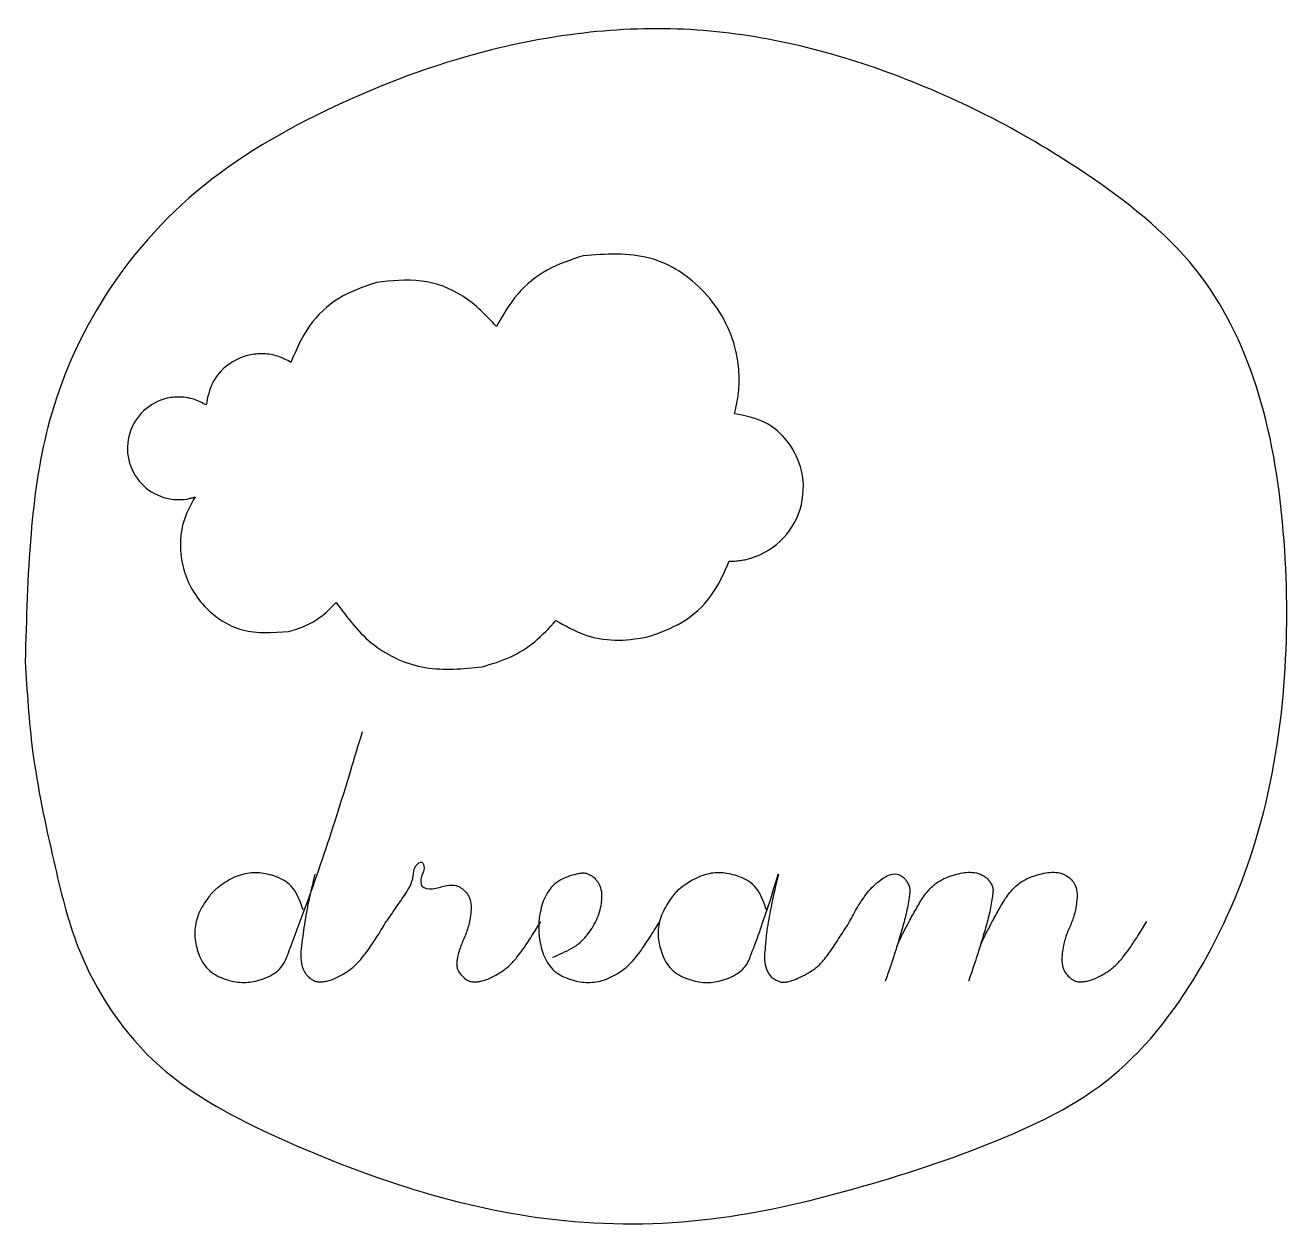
# Model space of a CAD drawing. Extents: x 55.5 to 90.4, y 97.2 to 130.4.
import ezdxf

# ---------------------------------------------------------------- set-up
doc = ezdxf.new("R2010")
doc.units = 0
doc.layers.add('Layer_1', color=7, linetype='CONTINUOUS')

msp = doc.modelspace()

# ---------------------------------------------------------------- linework, layer by layer
at = {"layer": 'Layer_1', "color": 1}
for points in [[(72.705735, 113.496099), (72.705735, 113.496103)], [(55.546423, 112.823235), (55.546423, 112.823235)]]:
    msp.add_lwpolyline(points, close=True, dxfattribs=at)
for points, knots in [([(55.546423, 112.823235), (55.576562, 114.003033), (55.632062, 116.175569), (56.078032, 119.497227), (57.467624, 122.854808), (60.154188, 126.048576), (64.024539, 128.269257), (68.656805, 130.00511), (74.09602, 130.642947), (79.898855, 129.169505), (84.568211, 126.698965), (88.184196, 123.781237), (89.858022, 120.112227), (90.429201, 116.21538), (90.442652, 112.040438), (89.750524, 107.96162), (88.118934, 104.178976), (85.771059, 101.161419), (82.327841, 99.468256), (78.754549, 98.284155), (74.693136, 97.291208), (70.54717, 97.202656), (66.41848, 98.081186), (62.666508, 99.531952), (59.020669, 101.408106), (57.015186, 104.402278), (56.281405, 107.509029), (55.70814, 110.140551), (55.596039, 112.000158), (55.546423, 112.823235)], [0, 0, 0, 0, 3.541078, 6.520711, 9.999728, 14.300069, 18.771824, 23.22357, 29.110505, 34.864869, 40.877328, 44.926002, 48.504261, 52.661523, 56.679272, 60.998513, 64.957629, 68.974984, 72.12604, 76.288538, 80.293779, 84.616752, 88.601397, 92.866264, 96.708086, 100.683196, 103.162899, 106.273911, 108.744272, 108.744272, 108.744272, 108.744272]), ([(70.964136, 124.044009), (70.624657, 123.931668), (69.949427, 123.70822), (69.100521, 123.01621), (68.745567, 122.399872), (68.56711, 122.090002)], [0, 0, 0, 0, 1.06712, 2.122526, 3.189646, 3.189646, 3.189646, 3.189646]), ([(75.148302, 119.678276), (75.191229, 119.868305), (75.276938, 120.24772), (75.284074, 120.834219), (75.142965, 121.828692), (74.450211, 123.120035), (72.824012, 124.179116), (71.590285, 124.089494), (70.964136, 124.044009)], [0, 0, 0, 0, 0.583117, 1.164259, 1.747376, 3.587139, 5.372332, 7.212095, 7.212095, 7.212095, 7.212095]), ([(65.252166, 123.304725), (64.894177, 123.181102), (64.183313, 122.93562), (63.330603, 122.138538), (63.037753, 121.44584), (62.890273, 121.096997)], [0, 0, 0, 0, 1.128153, 2.240188, 3.368354, 3.368354, 3.368354, 3.368354]), ([(68.56711, 122.090002), (68.279724, 122.394126), (67.709883, 122.997156), (66.492563, 123.443229), (65.66801, 123.351159), (65.252166, 123.304725)], [0, 0, 0, 0, 1.244287, 2.467227, 3.711514, 3.711514, 3.711514, 3.711514]), ([(62.890273, 121.096997), (62.770665, 121.160412), (62.532452, 121.286711), (62.127803, 121.349873), (61.641636, 121.305917), (61.120788, 121.058457), (60.674981, 120.558855), (60.588639, 120.134492), (60.545025, 119.920134)], [0, 0, 0, 0, 0.403756, 0.804129, 1.207886, 1.854229, 2.48745, 3.1338, 3.1338, 3.1338, 3.1338]), ([(60.545025, 119.920134), (60.434376, 119.978677), (60.214003, 120.095274), (59.839589, 120.153441), (59.342667, 120.108571), (58.77442, 119.80529), (58.369102, 119.154539), (58.340384, 118.385367), (58.704343, 117.706645), (59.353419, 117.301425), (59.884011, 117.279509), (60.152191, 117.34935), (60.195306, 117.361885), (60.22368, 117.371389), (60.237869, 117.376141)], [0, 0, 0, 0, 0.373379, 0.743637, 1.117015, 1.858943, 2.57886, 3.320788, 4.062614, 4.782436, 5.524261, 5.569148, 5.614028, 5.658914, 5.658914, 5.658914, 5.658914]), ([(75.004508, 115.599393), (75.056594, 115.600218), (75.160729, 115.601868), (75.316171, 115.619458), (75.768634, 115.703031), (76.469727, 116.079294), (77.0532, 117.014408), (77.091022, 118.055567), (76.680907, 118.913843), (76.007176, 119.510616), (75.43657, 119.622003), (75.148302, 119.678276)], [0, 0, 0, 0, 0.156209, 0.312304, 0.468512, 1.536747, 2.573297, 3.641533, 4.509246, 5.359117, 6.226833, 6.226833, 6.226833, 6.226833]), ([(60.237869, 117.376141), (60.130985, 117.182734), (59.918157, 116.797619), (59.808947, 116.137733), (59.884586, 115.270151), (60.406911, 114.297266), (61.534666, 113.562632), (62.390231, 113.624776), (62.824452, 113.656316)], [0, 0, 0, 0, 0.65886, 1.311932, 1.970792, 3.246632, 4.484635, 5.760476, 5.760476, 5.760476, 5.760476]), ([(72.705735, 113.496103), (73.050195, 113.614343), (73.734384, 113.8492), (74.561606, 114.606096), (74.856195, 115.266771), (75.004508, 115.599393)], [0, 0, 0, 0, 1.085172, 2.155441, 3.240622, 3.240622, 3.240622, 3.240622]), ([(62.824452, 113.656316), (62.991322, 113.706683), (63.32413, 113.807134), (63.774768, 114.083203), (64.015388, 114.334106), (64.136034, 114.459908)], [0, 0, 0, 0, 0.521601, 1.040283, 1.561874, 1.561874, 1.561874, 1.561874]), ([(64.136034, 114.459908), (64.454212, 114.034341), (65.083949, 113.192058), (66.601023, 112.524076), (67.647516, 112.6283), (68.17626, 112.68096)], [0, 0, 0, 0, 1.576474, 3.120161, 4.696634, 4.696634, 4.696634, 4.696634]), ([(68.17626, 112.68096), (68.43756, 112.760094), (68.958599, 112.917889), (69.660472, 113.35792), (70.029539, 113.758133), (70.214626, 113.958839)], [0, 0, 0, 0, 0.816835, 1.628789, 2.445629, 2.445629, 2.445629, 2.445629]), ([(70.214626, 113.958839), (70.468112, 113.816402), (70.972804, 113.53281), (71.845138, 113.370768), (72.418007, 113.454196), (72.705735, 113.496099)], [0, 0, 0, 0, 0.868615, 1.729419, 2.598035, 2.598035, 2.598035, 2.598035])]:
    msp.add_open_spline(points, degree=3, knots=knots, dxfattribs=at)
at = {"layer": 'Layer_1', "color": 3}
for points, knots in [([(63.225333, 105.965272), (63.21008, 106.009343), (63.161836, 106.148732), (63.066088, 106.374513), (62.922573, 106.622707), (62.704894, 106.779257), (62.480381, 106.884206), (62.250508, 106.953416), (62.02265, 106.989884), (61.801132, 106.989311), (61.573843, 106.955387), (61.348088, 106.877715), (61.130422, 106.761559), (60.949584, 106.642418), (60.803838, 106.526696), (60.69368, 106.416537), (60.577957, 106.270791), (60.458816, 106.089954), (60.34266, 105.872287), (60.264989, 105.646534), (60.231061, 105.41924), (60.230502, 105.197741), (60.266917, 104.969808), (60.33635, 104.740251), (60.44045, 104.514532), (60.590124, 104.315179), (60.789479, 104.1655), (61.015195, 104.061413), (61.244763, 103.991934), (61.472658, 103.955675), (61.694297, 103.955667), (61.922161, 103.99196), (62.15187, 104.061306), (62.377048, 104.165896), (62.577615, 104.313167), (62.719501, 104.518027), (62.809133, 104.747943), (63.166929, 105.69322), (63.781599, 107.35947), (64.401244, 109.342635), (64.7562, 110.522056), (64.86719, 110.890844)], [0, 0, 0, 0, 0.139827, 0.442251, 0.737821, 0.982974, 1.232019, 1.480265, 1.700446, 1.921963, 2.142144, 2.387021, 2.633961, 2.880587, 3.035821, 3.191505, 3.346739, 3.593365, 3.840305, 4.085182, 4.305363, 4.52688, 4.747061, 4.995308, 5.244352, 5.489505, 5.734659, 5.983703, 6.23195, 6.452131, 6.673648, 6.893829, 7.142075, 7.39112, 7.636273, 7.87862, 8.126661, 8.375183, 10.912021, 13.451708, 14.607112, 14.607112, 14.607112, 14.607112]), ([(63.553704, 106.950386), (63.529235, 106.849683), (63.451022, 106.527802), (63.327738, 105.982946), (63.238827, 105.4229), (63.181663, 104.975805), (63.147923, 104.645918), (63.190904, 104.369535), (63.300117, 104.182708), (63.413688, 104.070953), (63.535882, 103.993942), (63.660783, 103.965507), (63.77247, 103.972102), (63.925975, 104.001908), (64.117525, 104.067639), (64.334974, 104.184085), (64.516299, 104.30226), (64.660352, 104.419944), (64.767401, 104.532642), (64.93882, 104.733814), (65.150441, 105.042282), (65.366446, 105.372625), (65.520329, 105.639119), (65.70386, 105.886064), (65.917036, 106.217931), (66.170274, 106.553277), (66.284857, 106.899387), (66.276308, 107.151645), (66.528068, 107.349098), (66.602343, 107.055168), (66.467331, 106.889143), (66.467122, 106.555252), (66.845519, 106.524269), (67.134119, 106.639049), (67.445699, 106.665876), (67.634353, 106.5459), (67.747373, 106.434261), (67.84026, 106.279312), (67.877682, 106.07907), (67.858906, 105.85776), (67.820987, 105.596071), (67.732695, 105.300981), (67.584528, 104.987632), (67.504583, 104.728864), (67.47591, 104.541455), (67.466071, 104.430462), (67.492664, 104.305226), (67.570131, 104.183193), (67.6822, 104.070823), (67.804767, 103.993965), (67.9296, 103.965501), (68.041303, 103.972103), (68.194803, 104.001907), (68.386355, 104.06764), (68.603803, 104.184085), (68.78513, 104.302259), (68.929179, 104.419945), (69.036239, 104.532636), (69.207586, 104.733855), (69.420088, 105.041747), (69.633005, 105.374112), (69.754692, 105.574277), (69.792763, 105.6369)], [0, 0, 0, 0, 0.310913, 0.993778, 1.675161, 2.011052, 2.345975, 2.669788, 2.827007, 2.987039, 3.144257, 3.253381, 3.365402, 3.4773, 3.722177, 3.969117, 4.215743, 4.37049, 4.525912, 4.681304, 5.163114, 5.645973, 5.865821, 6.08531, 6.567865, 7.050003, 7.340138, 7.632368, 7.823282, 7.992602, 8.275312, 8.504208, 8.80496, 9.16905, 9.507711, 9.66493, 9.824962, 9.98218, 10.199043, 10.42255, 10.646538, 10.991899, 11.34089, 11.686251, 11.798245, 11.909998, 12.018429, 12.175648, 12.33568, 12.492899, 12.602022, 12.714043, 12.825941, 13.070818, 13.317758, 13.564384, 13.719131, 13.874553, 14.029945, 14.511755, 14.994614, 15.214462, 15.214462, 15.214462, 15.214462]), ([(70.121134, 104.651786), (70.163261, 104.669397), (70.297658, 104.725584), (70.519745, 104.828624), (70.742837, 104.947017), (70.90052, 105.075867), (71.010991, 105.185533), (71.126646, 105.331421), (71.245657, 105.512237), (71.362481, 105.729765), (71.438116, 105.957225), (71.480342, 106.184698), (71.492735, 106.407412), (71.452055, 106.6071), (71.359603, 106.762618), (71.246329, 106.874499), (71.124057, 106.951497), (70.999181, 106.979886), (70.887448, 106.973473), (70.733067, 106.94248), (70.537905, 106.884201), (70.312275, 106.779878), (70.112873, 106.630268), (69.963302, 106.430875), (69.85883, 106.20525), (69.780279, 105.940097), (69.733999, 105.63882), (69.733999, 105.306609), (69.780279, 105.005332), (69.85883, 104.74018), (69.9633, 104.514551), (70.112877, 104.315173), (70.312258, 104.165504), (70.53797, 104.061403), (70.767528, 103.991971), (70.99546, 103.955556), (71.216962, 103.956111), (71.444244, 103.990056), (71.670047, 104.067657), (71.887525, 104.18408), (72.068844, 104.30226), (72.212895, 104.419945), (72.319954, 104.532636), (72.491302, 104.733855), (72.703803, 105.041747), (72.91672, 105.374112), (73.038407, 105.574277), (73.076478, 105.6369)], [0, 0, 0, 0, 0.136954, 0.436926, 0.735174, 0.890409, 1.046093, 1.201327, 1.447953, 1.694893, 1.939769, 2.163566, 2.387609, 2.605855, 2.763073, 2.923106, 3.080324, 3.189447, 3.301468, 3.413367, 3.661613, 3.910658, 4.155811, 4.400965, 4.650009, 4.898255, 5.228527, 5.560803, 5.891074, 6.139321, 6.388365, 6.633518, 6.878672, 7.127716, 7.375963, 7.596144, 7.817661, 8.037842, 8.282719, 8.529659, 8.776284, 8.931032, 9.086453, 9.241845, 9.723656, 10.206514, 10.426363, 10.426363, 10.426363, 10.426363]), ([(76.031821, 105.965272), (76.01657, 106.009345), (75.968331, 106.148741), (75.872512, 106.374423), (75.72883, 106.623775), (75.508375, 106.779818), (75.283902, 106.884456), (75.054076, 106.953569), (74.829282, 106.992023), (74.607526, 106.991215), (74.379794, 106.95585), (74.149602, 106.871308), (73.932075, 106.755588), (73.74963, 106.63575), (73.607077, 106.530328), (73.496536, 106.419787), (73.391114, 106.277234), (73.271276, 106.094789), (73.155556, 105.877262), (73.071015, 105.647071), (73.035646, 105.419334), (73.034851, 105.197596), (73.073256, 104.972732), (73.142569, 104.743193), (73.246426, 104.517598), (73.395982, 104.314548), (73.599034, 104.164986), (73.824624, 104.061148), (74.054181, 103.991771), (74.278986, 103.953585), (74.500935, 103.953591), (74.725783, 103.99175), (74.955149, 104.061232), (75.181491, 104.164663), (75.367419, 104.304915), (75.508202, 104.469767), (75.59382, 104.70426), (75.753478, 105.097215), (75.984501, 105.775059), (76.14163, 106.23317), (76.414777, 107.155599), (76.230364, 106.406806), (76.145636, 105.986028), (76.032681, 105.379689), (75.993434, 104.933306), (75.967713, 104.601744), (76.012404, 104.338792), (76.112043, 104.15774), (76.2335, 104.049174), (76.351437, 103.997903), (76.455796, 103.956797), (76.56977, 103.964865), (76.717271, 103.999433), (76.915792, 104.074234), (77.134324, 104.187271), (77.320785, 104.304491), (77.459206, 104.403485), (77.566401, 104.516914), (77.723142, 104.710273), (77.939121, 105.022312), (78.149367, 105.356085), (78.331119, 105.627671), (78.471831, 105.913909), (78.676631, 106.252697), (78.925092, 106.580388), (79.182583, 106.791239), (79.392462, 106.930394), (79.619302, 106.97661), (79.794256, 106.892537), (79.898173, 106.768076), (79.972801, 106.641982), (79.999703, 106.515002), (79.988189, 106.404241), (79.956699, 106.181997), (79.898476, 105.847902), (79.773265, 105.413501), (79.648209, 104.989101), (79.517368, 104.576468), (79.404775, 104.249116), (79.336787, 104.055544), (79.315536, 103.995043)], [0, 0, 0, 0, 0.139827, 0.442251, 0.737821, 0.985594, 1.237445, 1.47996, 1.70321, 1.919138, 2.142388, 2.391124, 2.650738, 2.880089, 3.045687, 3.181639, 3.347236, 3.576587, 3.836202, 4.084938, 4.308187, 4.524116, 4.747365, 4.989881, 5.241732, 5.489505, 5.737277, 5.989128, 6.231644, 6.454893, 6.670822, 6.894071, 7.136587, 7.388438, 7.63621, 7.830466, 8.028792, 8.376732, 9.123012, 10.019133, 10.453775, 10.789991, 11.498217, 12.128653, 12.532476, 12.859351, 13.120908, 13.320362, 13.467525, 13.599768, 13.705649, 13.79835, 13.936121, 14.160689, 14.432104, 14.672933, 14.821603, 14.940628, 15.139632, 15.568259, 16.077597, 16.32387, 16.547197, 17.033011, 17.511612, 17.769985, 18.027446, 18.266426, 18.420407, 18.584462, 18.747278, 18.855391, 18.967062, 19.07905, 19.529817, 19.982024, 20.434371, 20.857352, 21.280472, 21.472847, 21.472847, 21.472847, 21.472847]), ([(79.643908, 104.980157), (79.663147, 105.021249), (79.724683, 105.152684), (79.830501, 105.373491), (79.987521, 105.666445), (80.16398, 105.986198), (80.360049, 106.330845), (80.583917, 106.599317), (80.824983, 106.773007), (81.047653, 106.882202), (81.277358, 106.952685), (81.505123, 106.996386), (81.727932, 107.008431), (81.927564, 106.967824), (82.083183, 106.875393), (82.194722, 106.761992), (82.272668, 106.64044), (82.298101, 106.514929), (82.286843, 106.40426), (82.255234, 106.181973), (82.197103, 105.847911), (82.071858, 105.413499), (81.946812, 104.989102), (81.815968, 104.576468), (81.703376, 104.249116), (81.635387, 104.055544), (81.614137, 103.995043)], [0, 0, 0, 0, 0.136121, 0.435389, 0.734398, 1.133053, 1.53118, 1.923388, 2.169296, 2.417331, 2.664091, 2.887888, 3.11193, 3.330176, 3.487395, 3.647427, 3.804645, 3.912759, 4.02443, 4.136418, 4.587185, 5.039392, 5.491739, 5.91472, 6.337839, 6.530215, 6.530215, 6.530215, 6.530215]), ([(81.942508, 104.980157), (81.961747, 105.021249), (82.023283, 105.152684), (82.129102, 105.373491), (82.286122, 105.666445), (82.462581, 105.986198), (82.65865, 106.330845), (82.882517, 106.599317), (83.123584, 106.773007), (83.346255, 106.882202), (83.575956, 106.952684), (83.803731, 106.996389), (84.026503, 107.008419), (84.226258, 106.967862), (84.381539, 106.875295), (84.494257, 106.762364), (84.587231, 106.607786), (84.624619, 106.40741), (84.605862, 106.186139), (84.5679, 105.924443), (84.479836, 105.629327), (84.330753, 105.316102), (84.242688, 105.020983), (84.20473, 104.759297), (84.185961, 104.537995), (84.223391, 104.337721), (84.316249, 104.182861), (84.429368, 104.070912), (84.551675, 103.993949), (84.676556, 103.965505), (84.788248, 103.972102), (84.941751, 104.001907), (85.133302, 104.067639), (85.35075, 104.184085), (85.532076, 104.302259), (85.676126, 104.419945), (85.783186, 104.532636), (85.954533, 104.733855), (86.167035, 105.041747), (86.379952, 105.374112), (86.501639, 105.574277), (86.53971, 105.6369)], [0, 0, 0, 0, 0.136121, 0.435389, 0.734398, 1.133053, 1.53118, 1.923388, 2.169296, 2.417331, 2.664091, 2.887888, 3.11193, 3.330176, 3.487395, 3.647427, 3.804645, 4.021507, 4.245015, 4.469003, 4.814364, 5.163355, 5.508716, 5.732703, 5.956211, 6.173073, 6.330291, 6.490324, 6.647542, 6.756665, 6.868687, 6.980585, 7.225462, 7.472402, 7.719027, 7.873775, 8.029196, 8.184588, 8.666399, 9.149257, 9.369106, 9.369106, 9.369106, 9.369106])]:
    msp.add_open_spline(points, degree=3, knots=knots, dxfattribs=at)

doc.saveas('drawing.dxf')
